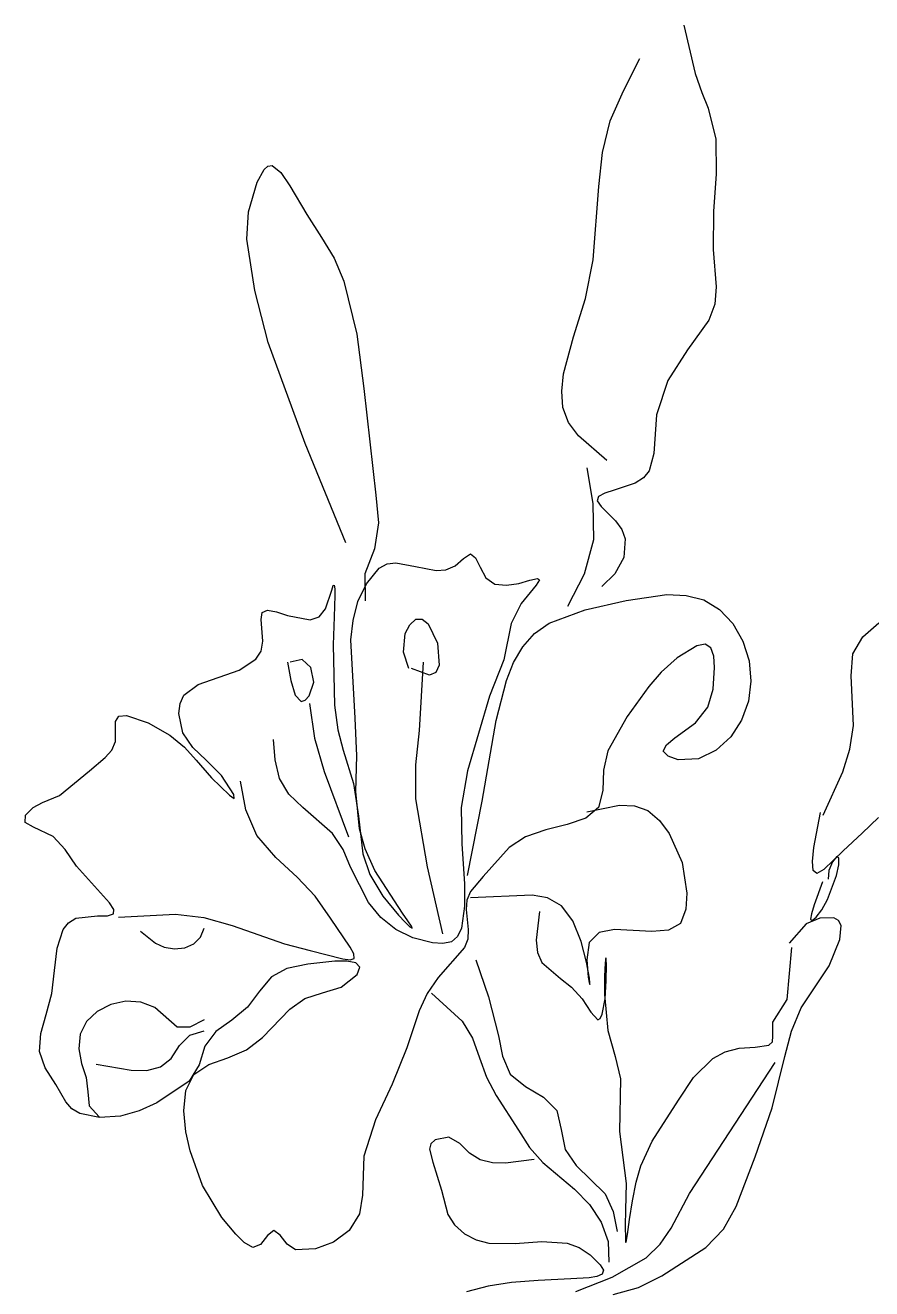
# Model space of a CAD drawing. Header units: millimetres. Extents: x 12377 to 30673, y 89761 to 101952.
# Drawn here: x 26892.6 to 27005.2, y 96754.5 to 96922.3 of the extents above; entities that cross this region are included whole.
import ezdxf

# ---------------------------------------------------------------- set-up
doc = ezdxf.new("R2010")
doc.units = ezdxf.units.MM

# ---------------------------------------------------------------- blocks, each defined once
blk = doc.blocks.new('A$C2176212A')
at = {"extrusion": (0, 0, -1)}
for p, q in [((180.15, 702.98), (181.65, 696.58)), ((172.14, 694.29), (174.31, 698.57)), ((181.65, 696.58), (182.55, 694.07)), ((170.39, 690.29), (172.14, 694.29)), ((182.55, 694.07), (183.41, 691.97)), ((183.41, 691.97), (184.44, 687.86)), ((169.34, 686.1), (170.39, 690.29)), ((184.44, 687.86), (184.45, 683.23)), ((168.86, 681.58), (169.34, 686.1)), ((123.43, 682.15), (124.36, 683.84)), ((124.36, 683.84), (124.88, 684.28)), ((124.88, 684.28), (125.43, 684.33)), ((125.43, 684.33), (126.59, 683.41)), ((126.59, 683.41), (127.77, 681.64)), ((122.31, 678.19), (123.43, 682.15)), ((127.77, 681.64), (130.04, 677.83)), ((168.13, 671.81), (168.86, 681.58)), ((184.45, 683.23), (184.1, 678.26)), ((184.1, 678.26), (184.06, 673.18)), ((122.08, 674.57), (122.31, 678.19)), ((130.04, 677.83), (132.02, 674.8)), ((123.15, 667.76), (122.08, 674.57)), ((132.02, 674.8), (133.68, 672.04)), ((184.06, 673.18), (184.46, 668.23)), ((133.68, 672.04), (134.98, 668.98)), ((167.11, 666.7), (168.13, 671.81)), ((134.98, 668.98), (136.68, 661.94)), ((184.46, 668.23), (184.28, 665.93)), ((124.89, 660.83), (123.15, 667.76)), ((165.52, 661.57), (167.11, 666.7)), ((184.28, 665.93), (183.5, 663.79)), ((183.5, 663.79), (180.65, 659.86)), ((136.68, 661.94), (137.64, 654.7)), ((164.19, 656.66), (165.52, 661.57)), ((129.81, 647.42), (124.89, 660.83)), ((180.65, 659.86), (178.03, 655.8)), ((163.93, 654.35), (164.19, 656.66)), ((178.03, 655.8), (176.53, 651.23)), ((137.64, 654.7), (139.21, 640.53)), ((164.1, 652.19), (163.93, 654.35)), ((164.82, 650.21), (164.1, 652.19)), ((166.15, 648.41), (164.82, 650.21)), ((176.53, 651.23), (176.18, 646.09)), ((169.92, 645.14), (166.15, 648.41)), ((135.25, 634.22), (129.81, 647.42)), ((176.18, 646.09), (175.54, 643.79)), ((167.26, 644.18), (168.08, 639.45)), ((175.54, 643.79), (174.8, 642.87)), ((173.7, 642.16), (170.9, 641.21)), ((174.8, 642.87), (173.7, 642.16)), ((139.21, 640.53), (139.56, 636.89)), ((168.84, 640.36), (168.66, 639.79)), ((168.66, 639.79), (169.17, 639.05)), ((169.66, 640.81), (168.84, 640.36)), ((170.9, 641.21), (169.66, 640.81)), ((168.08, 639.45), (168.17, 634.63)), ((169.17, 639.05), (171.1, 637.12)), ((139.56, 636.89), (139.04, 633.41)), ((171.1, 637.12), (171.94, 635.98)), ((168.17, 634.63), (166.9, 630.07)), ((171.94, 635.98), (172.38, 634.76)), ((172.38, 634.76), (172.2, 632.27)), ((139.04, 633.41), (137.76, 630.09)), ((172.2, 632.27), (171, 630.1)), ((137.76, 630.09), (137.81, 626.51)), ((166.9, 630.07), (164.68, 625.75)), ((171, 630.1), (169.28, 628.43)), ((143.13, 622.18), (143.74, 623.34)), ((143.74, 623.34), (144.53, 624.07)), ((144.53, 624.07), (145.37, 624.09)), ((145.37, 624.09), (146.19, 623.44)), ((146.19, 623.44), (147.42, 620.9)), ((142.88, 619.71), (143.13, 622.18)), ((143.6, 617.5), (142.88, 619.71)), ((147.42, 620.9), (147.62, 617.98)), ((145.52, 618.38), (144.98, 609.27)), ((147.62, 617.98), (147.19, 616.99)), ((146.37, 616.65), (143.97, 617.5)), ((147.19, 616.99), (146.37, 616.65)), ((144.98, 609.27), (144.51, 604.72)), ((144.51, 604.72), (144.5, 600.18)), ((121.94, 598.76), (121.21, 602.54)), ((144.5, 600.18), (146.06, 591.16)), ((167.26, 598.49), (171.61, 599.34)), ((171.61, 599.34), (173.61, 599.28)), ((123.41, 595.32), (121.94, 598.76)), ((173.61, 599.28), (175.4, 598.64)), ((175.4, 598.64), (176.93, 597.34)), ((176.93, 597.34), (178.21, 595.61)), ((125.91, 592.4), (123.41, 595.32)), ((178.21, 595.61), (179.96, 591.74)), ((128.76, 589.8), (125.91, 592.4)), ((146.06, 591.16), (148.1, 582.27)), ((179.96, 591.74), (180.58, 587.68)), ((131.16, 587.25), (128.76, 589.8)), ((180.58, 587.68), (180.42, 585.53)), ((133.2, 584.33), (131.16, 587.25)), ((160.02, 587.4), (151.79, 587.06)), ((162.05, 587.04), (160.02, 587.4)), ((163.9, 586), (162.05, 587.04)), ((165.39, 583.97), (163.9, 586)), ((105, 584.48), (112.59, 584.86)), ((112.59, 584.86), (116.37, 584.42)), ((116.37, 584.42), (120.11, 583.39)), ((135.8, 580.5), (133.2, 584.33)), ((180.42, 585.53), (179.71, 583.65)), ((198.23, 584.36), (196.43, 583.61)), ((200.1, 584.39), (198.23, 584.36)), ((200.74, 584.02), (200.1, 584.39)), ((120.11, 583.39), (127.1, 580.95)), ((166.5, 581.25), (165.39, 583.97)), ((170.95, 582.83), (168.9, 582.42)), ((175.92, 582.58), (170.95, 582.83)), ((178.13, 582.74), (175.92, 582.58)), ((179.71, 583.65), (178.13, 582.74)), ((196.43, 583.61), (194.15, 581.04)), ((201.06, 583.36), (200.74, 584.02)), ((200.91, 581.51), (201.06, 583.36)), ((127.1, 580.95), (130.5, 580.06)), ((167.24, 578.5), (166.5, 581.25)), ((167.6, 581.11), (167.25, 578.8)), ((168.9, 582.42), (167.6, 581.11)), ((199.48, 578.01), (200.91, 581.51)), ((130.5, 580.06), (134.84, 578.95)), ((136.29, 579.6), (135.8, 580.5)), ((136.35, 579), (136.29, 579.6)), ((134.84, 578.95), (135.82, 578.81)), ((135.82, 578.81), (136.35, 579)), ((152.53, 578.83), (154.2, 573.91)), ((167.63, 576.37), (167.24, 578.5)), ((167.25, 578.8), (167.44, 576.51)), ((195.75, 572.42), (199.48, 578.01)), ((167.44, 576.51), (167.59, 575.78)), ((167.69, 575.75), (167.63, 576.37)), ((146.63, 574.4), (150.68, 570.66)), ((167.59, 575.78), (167.68, 575.52)), ((167.68, 575.52), (167.69, 575.75)), ((103.99, 572.87), (102.18, 571.96)), ((105.99, 573.3), (103.99, 572.87)), ((107.99, 573.18), (105.99, 573.3)), ((109.84, 572.46), (107.99, 573.18)), ((112.83, 569.85), (109.84, 572.46)), ((154.2, 573.91), (155.51, 568.7)), ((102.18, 571.96), (100.76, 570.63)), ((116.42, 570.85), (114.51, 569.88)), ((194.46, 569.33), (195.75, 572.42)), ((100.76, 570.63), (99.93, 568.94)), ((114.51, 569.88), (112.83, 569.85)), ((150.68, 570.66), (152.06, 568.38)), ((193.58, 565.95), (194.46, 569.33)), ((99.93, 568.94), (99.75, 567)), ((152.06, 568.38), (153.02, 565.81)), ((155.51, 568.7), (156.04, 565.99)), ((99.75, 567), (100.08, 565.02)), ((153.02, 565.81), (153.94, 563.21)), ((156.04, 565.99), (157.09, 563.63)), ((191.91, 559.13), (193.58, 565.95)), ((100.08, 565.02), (100.72, 563.17)), ((180.94, 547.77), (192.31, 565.19)), ((100.72, 563.17), (100.93, 561.27)), ((153.94, 563.21), (155.2, 560.8)), ((157.09, 563.63), (159.12, 561.96)), ((100.93, 561.27), (101.1, 559.42)), ((155.2, 560.8), (158.18, 556.18)), ((159.12, 561.96), (161.53, 560.57)), ((101.1, 559.42), (102.43, 557.95)), ((161.53, 560.57), (163.28, 558.79)), ((189.65, 552.62), (191.91, 559.13)), ((163.28, 558.79), (163.86, 556.25)), ((158.18, 556.18), (159.66, 553.87)), ((163.86, 556.25), (164.37, 553.61)), ((146.54, 554.37), (146.35, 553.67)), ((147.13, 554.91), (146.54, 554.37)), ((148.92, 555.23), (147.13, 554.91)), ((150.4, 554.4), (148.92, 555.23)), ((151.68, 553.13), (150.4, 554.4)), ((146.35, 553.67), (146.78, 551.92)), ((153.1, 552.24), (151.68, 553.13)), ((159.66, 553.87), (161.43, 551.86)), ((164.37, 553.61), (165.85, 551.49)), ((187.14, 546.03), (189.65, 552.62)), ((146.78, 551.92), (147.97, 548.2)), ((154.72, 551.83), (153.1, 552.24)), ((156.48, 551.79), (154.72, 551.83)), ((160.26, 552.3), (156.48, 551.79)), ((161.43, 551.86), (165.65, 548.36)), ((165.85, 551.49), (169.69, 547.72)), ((147.97, 548.2), (148.8, 544.96)), ((165.65, 548.36), (167.63, 546.31)), ((169.69, 547.72), (170.76, 545.36)), ((178.47, 543.17), (180.94, 547.77)), ((167.63, 546.31), (169.18, 543.95)), ((185.44, 543.04), (187.14, 546.03)), ((148.8, 544.96), (149.67, 543.58)), ((169.18, 543.95), (170.09, 541.38)), ((170.76, 545.36), (171.31, 542.72)), ((149.67, 543.58), (150.99, 542.42)), ((150.99, 542.42), (152.57, 541.59)), ((177.03, 541.02), (178.47, 543.17)), ((183.07, 540.59), (185.44, 543.04)), ((152.57, 541.59), (154.26, 541.15)), ((154.26, 541.15), (157.76, 541.1)), ((157.76, 541.1), (161.29, 541.4)), ((161.29, 541.4), (164.66, 541.16)), ((164.66, 541.16), (166.23, 540.59)), ((166.23, 540.59), (167.7, 539.63)), ((170.09, 541.38), (170.21, 538.66)), ((175.16, 539.2), (177.03, 541.02)), ((177.22, 536.83), (183.07, 540.59)), ((167.7, 539.63), (169.06, 538.28)), ((170.64, 536.63), (175.16, 539.2)), ((169.06, 538.28), (169.47, 537.57)), ((169.47, 537.57), (169.3, 537.06)), ((157.24, 535.93), (154.15, 535.46)), ((160.82, 536.21), (157.24, 535.93)), ((165.14, 536.42), (160.82, 536.21)), ((167.58, 536.57), (165.14, 536.42)), ((165.79, 534.72), (170.64, 536.63)), ((168.61, 536.75), (167.58, 536.57)), ((169.3, 537.06), (168.61, 536.75)), ((174.12, 535.27), (177.22, 536.83)), ((154.15, 535.46), (151.28, 534.68)), ((170.76, 534.35), (174.12, 535.27))]:
    blk.add_line(p, q, dxfattribs=at)
for p, q in [((139.66, 630.84), (140.71, 631.41)), ((140.71, 631.41), (141.9, 631.55)), ((141.9, 631.55), (144.51, 631.07)), ((149.77, 631.16), (150.89, 632.13)), ((150.89, 632.13), (151.8, 632.76)), ((151.8, 632.76), (152.47, 632.24)), ((152.47, 632.24), (153.08, 630.97)), ((137.98, 628.78), (139.66, 630.84)), ((144.51, 631.07), (147.23, 630.54)), ((147.23, 630.54), (148.54, 630.64)), ((148.54, 630.64), (149.77, 631.16)), ((153.08, 630.97), (153.86, 629.58)), ((153.86, 629.58), (155.03, 628.73)), ((132.53, 625.46), (133.36, 627.93)), ((133.36, 627.93), (133.56, 628.53)), ((133.56, 628.53), (133.69, 628.57)), ((133.69, 628.57), (133.75, 628.1)), ((133.75, 628.1), (133.75, 627.2)), ((136.85, 626.41), (137.98, 628.78)), ((155.03, 628.73), (156.57, 628.57)), ((156.57, 628.57), (158.22, 628.83)), ((158.22, 628.83), (159.69, 629.24)), ((160.53, 628.58), (158.56, 626.15)), ((159.69, 629.24), (160.7, 629.49)), ((161, 629.31), (160.53, 628.58)), ((160.7, 629.49), (161, 629.31)), ((133.75, 627.2), (133.67, 624.38)), ((136.2, 623.91), (136.85, 626.41)), ((167.07, 625.3), (172.49, 626.54)), ((172.49, 626.54), (177.92, 627.33)), ((177.92, 627.33), (180.47, 627.23)), ((180.47, 627.23), (182.82, 626.62)), ((182.82, 626.62), (184.91, 625.36)), ((123.97, 624.03), (124.13, 624.98)), ((124.13, 624.98), (124.84, 625.27)), ((124.84, 625.27), (126.02, 625.04)), ((126.02, 625.04), (127.48, 624.57)), ((127.48, 624.57), (130.51, 623.99)), ((131.71, 624.4), (132.53, 625.46)), ((158.56, 626.15), (157.23, 623.51)), ((162.27, 623.53), (167.07, 625.3)), ((184.91, 625.36), (186.67, 623.48)), ((124.2, 621.14), (123.97, 624.03)), ((130.51, 623.99), (131.71, 624.4)), ((133.67, 624.38), (133.56, 620.65)), ((135.91, 621.34), (136.2, 623.91)), ((157.23, 623.51), (156.25, 618.68)), ((160.32, 622.17), (162.27, 623.53)), ((186.67, 623.48), (188.01, 621.14)), ((203.95, 621.71), (206.1, 623.57)), ((123.96, 619.81), (124.2, 621.14)), ((136.47, 610.9), (135.91, 621.34)), ((158.75, 620.41), (160.32, 622.17)), ((188.01, 621.14), (188.84, 618.53)), ((202.65, 619.46), (203.95, 621.71)), ((123.29, 618.75), (123.96, 619.81)), ((133.56, 620.65), (133.72, 612.66)), ((157.52, 618.3), (158.75, 620.41)), ((181.91, 620.55), (179.3, 618.95)), ((183.02, 620.75), (181.91, 620.55)), ((183.77, 620.27), (183.02, 620.75)), ((184.14, 619.15), (183.77, 620.27)), ((202.4, 616.56), (202.65, 619.46)), ((121.07, 617.28), (123.29, 618.75)), ((127.47, 618.38), (127.94, 615.91)), ((129.44, 618.73), (127.84, 618.38)), ((130.58, 617.65), (129.44, 618.73)), ((156.25, 618.68), (154.33, 613.86)), ((156.57, 615.91), (157.52, 618.3)), ((179.3, 618.95), (177.15, 617.02)), ((184.23, 617.67), (184.14, 619.15)), ((188.84, 618.53), (189.09, 615.83)), ((115.61, 615.41), (121.07, 617.28)), ((130.97, 615.71), (130.58, 617.65)), ((177.15, 617.02), (175.52, 615.11)), ((184.05, 614.76), (184.23, 617.67)), ((202.71, 609.93), (202.4, 616.56)), ((113.7, 613.97), (115.61, 615.41)), ((127.94, 615.91), (128.51, 613.99)), ((130.37, 613.87), (130.97, 615.71)), ((155.24, 610.62), (156.57, 615.91)), ((175.52, 615.11), (172.64, 611.12)), ((183.36, 612.38), (184.05, 614.76)), ((189.09, 615.83), (188.75, 613.17)), ((113.05, 611.56), (113.21, 612.86)), ((113.21, 612.86), (113.7, 613.97)), ((128.51, 613.99), (129.3, 613.15)), ((129.3, 613.15), (129.82, 613.3)), ((129.82, 613.3), (130.37, 613.87)), ((130.42, 612.86), (131.05, 608.26)), ((154.33, 613.86), (151.39, 603.94)), ((188.75, 613.17), (187.84, 610.67)), ((104.6, 610.46), (105.06, 611.17)), ((105.06, 611.17), (106.06, 611.29)), ((106.06, 611.29), (108.96, 610.32)), ((113.56, 608.95), (113.05, 611.56)), ((133.72, 612.66), (134.19, 609.38)), ((172.64, 611.12), (170.08, 606.59)), ((181.72, 610.29), (183.36, 612.38)), ((104.6, 607.83), (104.6, 610.46)), ((108.96, 610.32), (111.85, 608.66)), ((134.19, 609.38), (134.87, 606.68)), ((136.68, 605.93), (136.47, 610.9)), ((153.37, 599.89), (155.24, 610.62)), ((178.99, 608.31), (181.72, 610.29)), ((187.84, 610.67), (186.4, 608.46)), ((202.23, 606.78), (202.71, 609.93)), ((104.11, 606.68), (104.6, 607.83)), ((111.85, 608.66), (113.78, 607.07)), ((114.88, 607.02), (113.56, 608.95)), ((125.84, 605.39), (125.63, 608.07)), ((131.05, 608.26), (132.35, 603.85)), ((177.85, 607.39), (178.99, 608.31)), ((186.4, 608.46), (184.47, 606.66)), ((103.26, 605.7), (104.11, 606.68)), ((113.78, 607.07), (115.34, 605.32)), ((116.68, 605.36), (114.88, 607.02)), ((134.87, 606.68), (136.26, 602.26)), ((170.08, 606.59), (169.47, 604.02)), ((177.43, 606.55), (177.85, 607.39)), ((178.08, 605.85), (177.43, 606.55)), ((184.47, 606.66), (182.1, 605.5)), ((201.3, 603.77), (202.23, 606.78)), ((101.16, 603.92), (103.26, 605.7)), ((115.34, 605.32), (117.38, 603)), ((118.69, 603.31), (116.68, 605.36)), ((126.4, 602.92), (125.84, 605.39)), ((136.58, 601.16), (136.68, 605.93)), ((179.43, 605.4), (178.08, 605.85)), ((182.1, 605.5), (179.43, 605.4)), ((97.18, 600.65), (101.16, 603.92)), ((117.38, 603), (119.75, 600.67)), ((120.34, 600.76), (118.69, 603.31)), ((127.66, 600.83), (126.4, 602.92)), ((132.35, 603.85), (135.58, 595.17)), ((151.39, 603.94), (150.56, 599.03)), ((169.47, 604.02), (169.39, 601.32)), ((198.69, 598.03), (201.3, 603.77)), ((136.26, 602.26), (136.9, 597.9)), ((137.04, 596.22), (136.58, 601.16)), ((169.39, 601.32), (168.84, 599.07)), ((93.69, 599.04), (94.92, 599.72)), ((94.92, 599.72), (97.18, 600.65)), ((119.75, 600.67), (120.41, 600.26)), ((120.41, 600.26), (120.34, 600.76)), ((129.51, 599.05), (127.66, 600.83)), ((151.42, 590.01), (153.37, 599.89)), ((92.62, 597.07), (92.67, 598.01)), ((92.67, 598.01), (93.69, 599.04)), ((133.48, 595.59), (129.51, 599.05)), ((136.9, 597.9), (137.48, 592.89)), ((150.56, 599.03), (150.67, 594.21)), ((167.14, 597.65), (164.65, 596.77)), ((168.84, 599.07), (167.14, 597.65)), ((197.45, 593.72), (198.33, 598.39)), ((206.04, 597.71), (203.86, 595.62)), ((93.7, 596.43), (92.62, 597.07)), ((96.31, 595.2), (93.7, 596.43)), ((137.8, 593.56), (137.04, 596.22)), ((161.82, 596.06), (159.11, 595.15)), ((164.65, 596.77), (161.82, 596.06)), ((97.93, 593.46), (96.31, 595.2)), ((134.88, 593.48), (133.48, 595.59)), ((159.11, 595.15), (156.95, 593.73)), ((203.86, 595.62), (201.36, 593.31)), ((99.45, 591.26), (97.93, 593.46)), ((135.87, 591.1), (134.88, 593.48)), ((137.48, 592.89), (138.44, 590.15)), ((139.09, 590.7), (137.8, 593.56)), ((150.67, 594.21), (151.01, 588.92)), ((156.95, 593.73), (153.5, 589.87)), ((197.26, 591.89), (197.45, 593.72)), ((201.36, 593.31), (198.77, 590.8)), ((103.83, 586.4), (99.45, 591.26)), ((138.26, 586.42), (135.87, 591.1)), ((197.35, 590.67), (197.26, 591.89)), ((199.95, 591.85), (199.43, 590.68)), ((200.52, 592.52), (199.95, 591.85)), ((200.47, 590.02), (200.76, 591.41)), ((200.79, 592.32), (200.52, 592.52)), ((200.76, 591.41), (200.79, 592.32)), ((138.44, 590.15), (140.17, 587.29)), ((142.77, 585), (139.09, 590.7)), ((153.5, 589.87), (151.8, 587.87)), ((197.83, 590.26), (197.35, 590.67)), ((198.77, 590.8), (197.83, 590.26)), ((199.28, 586.81), (200.47, 590.02)), ((199.43, 590.68), (199.35, 589.53)), ((151.01, 588.92), (151.03, 585.92)), ((151.8, 587.87), (151.33, 586.74)), ((198.61, 589.16), (197.48, 586.11)), ((104.39, 585.5), (103.83, 586.4)), ((139.9, 584.43), (138.26, 586.42)), ((140.17, 587.29), (142.22, 584.75)), ((151.03, 585.92), (150.63, 583.02)), ((151.33, 586.74), (151.25, 585.48)), ((197.48, 586.11), (197.12, 584.94)), ((198.5, 585.45), (199.28, 586.81)), ((98.36, 583.73), (99.36, 584.34)), ((99.36, 584.34), (102.23, 584.65)), ((102.23, 584.65), (103.55, 584.67)), ((103.55, 584.67), (104.34, 584.91)), ((104.34, 584.91), (104.39, 585.5)), ((141.86, 582.86), (139.9, 584.43)), ((142.22, 584.75), (143.11, 583.81)), ((143.49, 583.98), (142.77, 585)), ((151.25, 585.48), (151.5, 582.83)), ((161, 585.22), (160.54, 581.43)), ((197.12, 584.94), (197.01, 584.2)), ((197.21, 584.02), (197.76, 584.48)), ((197.76, 584.48), (198.5, 585.45)), ((96.86, 580.38), (97.64, 582.84)), ((97.64, 582.84), (98.36, 583.73)), ((107.95, 582.64), (109.94, 581.01)), ((115.9, 581.84), (116.42, 583.01)), ((144.14, 581.75), (141.86, 582.86)), ((143.11, 583.81), (143.75, 583.2)), ((143.95, 583.29), (143.49, 583.98)), ((143.75, 583.2), (144.06, 583.01)), ((144.06, 583.01), (143.95, 583.29)), ((150.63, 583.02), (150.1, 581.91)), ((151.5, 582.83), (151.43, 581.57)), ((197.01, 584.2), (197.21, 584.02)), ((109.94, 581.01), (111.1, 580.48)), ((113.81, 580.42), (115.03, 580.94)), ((115.03, 580.94), (115.9, 581.84)), ((146.76, 581.08), (144.14, 581.75)), ((148.11, 580.96), (146.76, 581.08)), ((149.28, 581.2), (148.11, 580.96)), ((150.1, 581.91), (149.28, 581.2)), ((151.43, 581.57), (151, 580.44)), ((160.54, 581.43), (160.7, 579.78)), ((96.51, 577.41), (96.86, 580.38)), ((111.1, 580.48), (112.44, 580.27)), ((112.44, 580.27), (113.81, 580.42)), ((151, 580.44), (147.51, 576.48)), ((160.7, 579.78), (161.31, 578.44)), ((193.89, 573.54), (194.52, 580.43)), ((127.37, 577.65), (125.37, 576.53)), ((130.18, 578.24), (127.37, 577.65)), ((133.75, 578.64), (130.18, 578.24)), ((135.37, 578.63), (133.75, 578.64)), ((136.55, 578.39), (135.37, 578.63)), ((137.08, 577.82), (136.55, 578.39)), ((136.74, 576.88), (137.08, 577.82)), ((161.31, 578.44), (163.76, 576.34)), ((169.7, 578.41), (169.62, 576.63)), ((169.81, 579.06), (169.7, 578.41)), ((169.85, 578.81), (169.81, 579.06)), ((169.88, 578.16), (169.85, 578.81)), ((169.86, 576.07), (169.88, 578.16)), ((96.13, 574.35), (96.51, 577.41)), ((125.37, 576.53), (123.77, 574.63)), ((134.62, 575.16), (136.74, 576.88)), ((147.51, 576.48), (146.05, 574.34)), ((163.76, 576.34), (165.24, 575.17)), ((169.62, 576.63), (169.62, 574.22)), ((169.69, 573.61), (169.86, 576.07)), ((95.41, 571.55), (96.13, 574.35)), ((123.77, 574.63), (122.14, 572.52)), ((129.77, 573.67), (132.14, 574.41)), ((132.14, 574.41), (134.62, 575.16)), ((146.05, 574.34), (144.98, 572.02)), ((165.24, 575.17), (166.64, 573.64)), ((169.62, 574.22), (170.07, 569.41)), ((122.14, 572.52), (120.09, 570.8)), ((127.77, 572.26), (129.77, 573.67)), ((166.64, 573.64), (167.82, 571.84)), ((169.33, 571.59), (169.69, 573.61)), ((192.01, 570.53), (193.89, 573.54)), ((94.7, 569), (95.41, 571.55)), ((120.09, 570.8), (117.97, 569.27)), ((124.15, 568.47), (127.77, 572.26)), ((144.98, 572.02), (143.34, 567.12)), ((167.82, 571.84), (168.72, 570.85)), ((168.72, 570.85), (169.06, 571.01)), ((169.06, 571.01), (169.33, 571.59)), ((114.49, 568.81), (116.42, 569.38)), ((117.97, 569.27), (116.51, 567.32)), ((170.07, 569.41), (171.04, 565.98)), ((192.01, 568.67), (192.01, 570.53)), ((94.5, 566.65), (94.7, 569)), ((113.13, 567.41), (114.49, 568.81)), ((122.05, 566.85), (124.15, 568.47)), ((189.67, 567.21), (191.47, 567.45)), ((191.47, 567.45), (191.94, 567.9)), ((191.94, 567.9), (192.01, 568.67)), ((95.25, 564.44), (94.5, 566.65)), ((112.02, 565.71), (113.13, 567.41)), ((116.51, 567.32), (115.74, 564.84)), ((117.04, 564.89), (119.55, 565.79)), ((119.55, 565.79), (122.05, 566.85)), ((143.34, 567.12), (141.4, 562.27)), ((171.04, 565.98), (171.74, 562.98)), ((184.03, 565.68), (185.64, 566.57)), ((185.64, 566.57), (187.52, 567.08)), ((187.52, 567.08), (189.67, 567.21)), ((96.68, 562.23), (95.25, 564.44)), ((102.06, 564.96), (106.69, 564.13)), ((106.69, 564.13), (108.77, 564.12)), ((108.77, 564.12), (110.58, 564.59)), ((110.58, 564.59), (112.02, 565.71)), ((115.74, 564.84), (114.42, 562.68)), ((115.04, 563.58), (117.04, 564.89)), ((181.46, 563.16), (184.03, 565.68)), ((114.42, 562.68), (110.09, 559.8)), ((113.97, 561.44), (115.04, 563.58)), ((171.74, 562.98), (171.6, 555.98)), ((179.45, 560.16), (181.46, 563.16)), ((98, 559.95), (96.68, 562.23)), ((113.71, 558.74), (113.97, 561.44)), ((141.4, 562.27), (139.16, 557.56)), ((98.79, 559.01), (98, 559.95)), ((110.09, 559.8), (107.78, 558.74)), ((175.94, 554.7), (179.45, 560.16)), ((99.86, 558.37), (98.79, 559.01)), ((102.5, 557.85), (99.86, 558.37)), ((105.27, 558.05), (102.5, 557.85)), ((107.78, 558.74), (105.27, 558.05)), ((113.97, 555.97), (113.71, 558.74)), ((139.16, 557.56), (137.61, 552.71)), ((114.52, 553.41), (113.97, 555.97)), ((171.6, 555.98), (172.5, 549.09)), ((174.45, 551.44), (175.94, 554.7)), ((116.2, 548.84), (114.52, 553.41)), ((137.61, 552.71), (137.45, 547.54)), ((173.84, 549.29), (174.45, 551.44)), ((172.5, 549.09), (172.43, 545.58)), ((173.34, 546.77), (173.84, 549.29)), ((118.77, 544.57), (116.2, 548.84)), ((137.45, 547.54), (137.04, 545.04)), ((172.95, 544.29), (173.34, 546.77)), ((120.62, 542.35), (118.77, 544.57)), ((137.04, 545.04), (135.66, 542.86)), ((172.43, 545.58), (172.38, 543.47)), ((172.67, 542.3), (172.95, 544.29)), ((121.73, 541.23), (120.62, 542.35)), ((125.67, 542.85), (124.83, 542.16)), ((126.5, 542.23), (125.67, 542.85)), ((135.66, 542.86), (133.61, 541.3)), ((172.38, 543.47), (172.39, 541.72)), ((172.48, 541.29), (172.67, 542.3)), ((122.86, 540.58), (121.73, 541.23)), ((123.91, 540.99), (122.86, 540.58)), ((124.83, 542.16), (123.91, 540.99)), ((127.43, 541.03), (126.5, 542.23)), ((128.56, 540.27), (127.43, 541.03)), ((133.61, 541.3), (131.18, 540.42)), ((172.39, 541.72), (172.43, 541.3)), ((172.43, 541.3), (172.48, 541.29)), ((131.18, 540.42), (128.56, 540.27))]:
    blk.add_line(p, q)

msp = doc.modelspace()

# ---------------------------------------------------------------- block references
msp.add_blockref('A$C2176212A', (26800.02, 96219.36))

doc.saveas('drawing.dxf')
